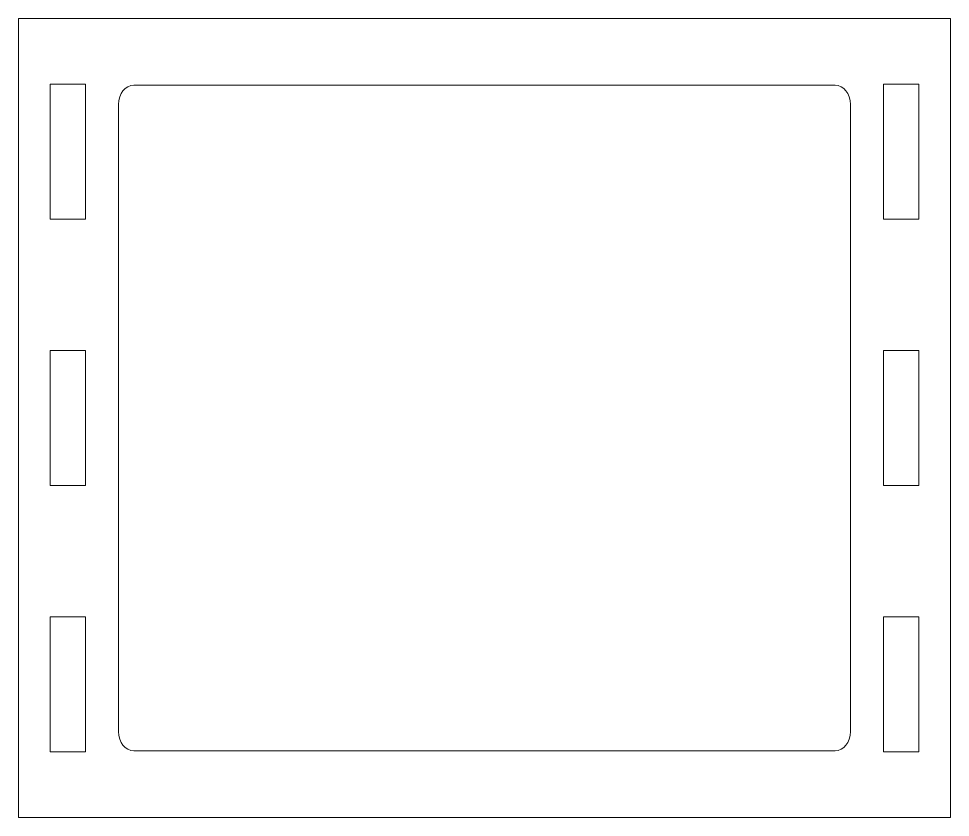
# Model space of a CAD drawing. Header units: inches. Extents: x 5 to 145, y -125 to -5.
import ezdxf

# ---------------------------------------------------------------- set-up
doc = ezdxf.new("R2010")
doc.units = ezdxf.units.IN
doc.header["$MEASUREMENT"] = 0
doc.layers.add('Layer 1', color=7, linetype='Continuous')

# ---------------------------------------------------------------- blocks, each defined once
blk = doc.blocks.new('block 3')
at = {"layer": 'Layer 1', "lineweight": 0}
blk.add_open_spline([(130.06, -112.24), (130.06, -113.83), (129.02, -115.12), (127.73, -115.12), (127.73, -115.12), (22.39, -115.12), (22.39, -115.12), (21.1, -115.12), (20.06, -113.83), (20.06, -112.24), (20.06, -112.24), (20.06, -18.01), (20.06, -18.01), (20.06, -16.41), (21.1, -15.12), (22.39, -15.12), (22.39, -15.12), (127.73, -15.12), (127.73, -15.12), (129.02, -15.12), (130.06, -16.41), (130.06, -18.01), (130.06, -18.01), (130.06, -112.24), (130.06, -112.24)], degree=3, knots=[0, 0, 0, 0, 1, 1, 1, 2, 2, 2, 3, 3, 3, 4, 4, 4, 5, 5, 5, 6, 6, 6, 7, 7, 7, 8, 8, 8, 8], dxfattribs=at)
blk = doc.blocks.new('block 4')
at = {"layer": 'Layer 1', "lineweight": 0}
blk.add_lwpolyline([(9.81, -75.27), (9.81, -54.97), (15.11, -54.97), (15.11, -75.27), (9.81, -75.27)], dxfattribs=at)
blk = doc.blocks.new('block 5')
at = {"layer": 'Layer 1', "lineweight": 0}
blk.add_lwpolyline([(135.01, -75.27), (135.01, -54.97), (140.31, -54.97), (140.31, -75.27), (135.01, -75.27)], dxfattribs=at)
blk = doc.blocks.new('block 6')
at = {"layer": 'Layer 1', "lineweight": 0}
blk.add_lwpolyline([(9.81, -35.27), (9.81, -14.97), (15.11, -14.97), (15.11, -35.27), (9.81, -35.27)], dxfattribs=at)
blk = doc.blocks.new('block 7')
at = {"layer": 'Layer 1', "lineweight": 0}
blk.add_lwpolyline([(135.01, -35.27), (135.01, -14.97), (140.31, -14.97), (140.31, -35.27), (135.01, -35.27)], dxfattribs=at)
blk = doc.blocks.new('block 8')
at = {"layer": 'Layer 1', "lineweight": 0}
blk.add_lwpolyline([(9.81, -115.27), (9.81, -94.97), (15.11, -94.97), (15.11, -115.27), (9.81, -115.27)], dxfattribs=at)
blk = doc.blocks.new('block 9')
at = {"layer": 'Layer 1', "lineweight": 0}
blk.add_lwpolyline([(135.01, -115.27), (135.01, -94.97), (140.31, -94.97), (140.31, -115.27), (135.01, -115.27)], dxfattribs=at)
blk = doc.blocks.new('block 10')
at = {"layer": 'Layer 1', "lineweight": 0}
blk.add_lwpolyline([(145.06, -125.12), (5.06, -125.12), (5.06, -5.12), (145.06, -5.12), (145.06, -125.12)], dxfattribs=at)
blk = doc.blocks.new('block 2')
at = {"layer": 'Layer 1'}
for name in ['block 10', 'block 6', 'block 3', 'block 7', 'block 4', 'block 5', 'block 8', 'block 9']:
    blk.add_blockref(name, (0, 0), dxfattribs=at)

msp = doc.modelspace()

# ---------------------------------------------------------------- block references
at = {"layer": 'Layer 1'}
msp.add_blockref('block 2', (0, 0), dxfattribs=at)

doc.saveas('drawing.dxf')
